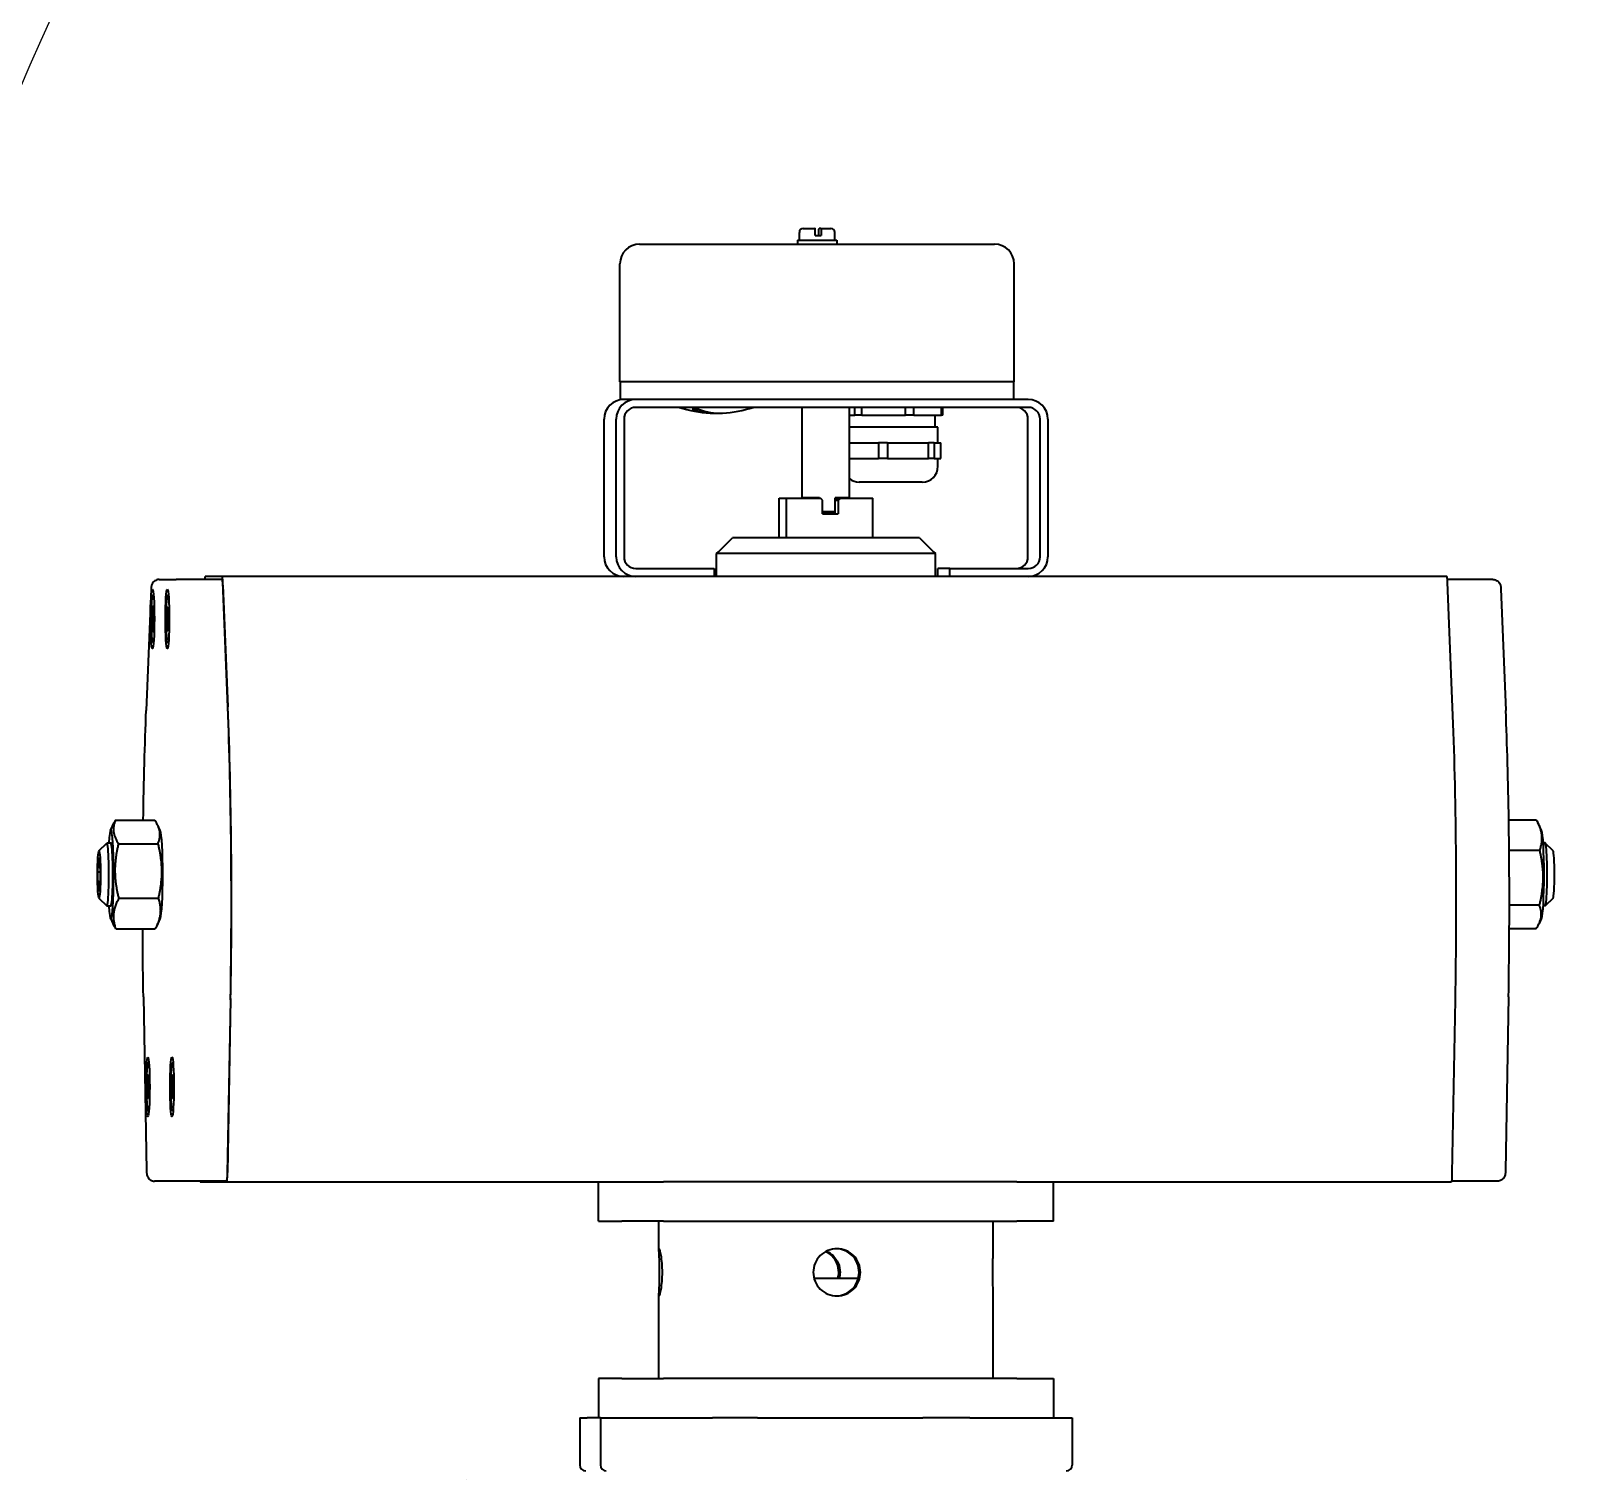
# Model space of a CAD drawing. Header units: millimetres. Extents: x 0 to 14850, y -38768 to 10500.
# Drawn here: x 1994.9 to 2390.4, y 8656.9 to 9023.1 of the extents above; entities that cross this region are included whole.
import ezdxf

# ---------------------------------------------------------------- set-up
doc = ezdxf.new("R2010")
doc.units = ezdxf.units.MM
doc.header["$LTSCALE"] = 25
doc.layers.add('Dimension', color=7, linetype='Continuous', lineweight=18)
doc.layers.add('Visible', color=7, linetype='Continuous', lineweight=25)
doc.styles.add('Title', font='arial.ttf')
doc.dimstyles.new('Default - Method 2b', dxfattribs={"dimscale": 25, "dimtxt": 3, "dimasz": 2.5, "dimexe": 3, "dimexo": 0.5, "dimgap": 0.7, "dimtad": 0, "dimtoh": 1, "dimdec": 1, "dimrnd": 1e-08, "dimtxsty": 'Title', "dimcen": 0.09, "dimdle": 10, "dimclrd": 256, "dimclre": 256, "dimclrt": 7, "dimadec": 0, "dimazin": 2, "dimtfac": 0.833333, "dimtdec": 1, "dimtmove": 0, "dimatfit": 3, "dimfxl": 1, "dimtolj": 1, "dimlwd": -1, "dimlwe": -1, "dimarcsym": 0})

# ---------------------------------------------------------------- blocks, each defined once
blk = doc.blocks.new('*D69')
at = {"layer": 'Defpoints', "color": 0, "transparency": 16777216}
for p in [(2752.51, 8919.6), (1929.38, 8828.92), (1254.28, 8494.43), (3177.67, 8494.43)]:
    blk.add_point(p, dxfattribs=at)
at = {"layer": 'Dimension', "transparency": 16777216}
blk.add_arc((3177.67, 8494.43), 1292.33, 137.77074, 177.22878, dxfattribs=at)
for points in [[(2213.21, 9370.19), (2228.29, 9355.82), (2263.86, 9408.26)], [(1897.26, 8556.66), (1876.44, 8557.17), (1885.34, 8494.43)]]:
    blk.add_solid(points, dxfattribs=at)
at = {"layer": 'Dimension', "color": 7, "transparency": 16777216, "insert": (1878.85, 9136.91), "char_height": 75, "attachment_point": 7, "style": 'Title'}
blk.add_mtext('\\A1;45°', dxfattribs=at)
blk = doc.blocks.new('*D72')
at = {"layer": 'Defpoints', "color": 0, "transparency": 16777216}
for p in [(707.69, 9964.43), (1707.69, 9964.43), (2856.23, 8494.43)]:
    blk.add_point(p, dxfattribs=at)
at = {"layer": 'Dimension', "transparency": 16777216}
for p, q in [((1695.19, 9964.43), (632.69, 9964.43)), ((707.69, 9901.93), (707.69, 9355.26)), ((707.69, 8556.93), (707.69, 9103.6)), ((2843.73, 8494.43), (632.69, 8494.43))]:
    blk.add_line(p, q, dxfattribs=at)
for points in [[(697.28, 9901.93), (718.11, 9901.93), (707.69, 9964.43)], [(697.28, 8556.93), (718.11, 8556.93), (707.69, 8494.43)]]:
    blk.add_solid(points, dxfattribs=at)
at = {"layer": 'Dimension', "color": 7, "transparency": 16777216, "insert": (745.99, 9121.1), "char_height": 75, "attachment_point": 7, "rotation": 90, "style": 'Title'}
blk.add_mtext('\\A1;1470', dxfattribs=at)

msp = doc.modelspace()

# ---------------------------------------------------------------- linework, layer by layer
at = {"layer": 'Visible'}
for p, q in [((2189.67, 8969.93), (2199.67, 8969.93)), ((2189.67, 8969.93), (2189.67, 8968.93)), ((2190.17, 8969.93), (2190.17, 8971.93)), ((2191.17, 8972.93), (2194.14, 8972.93)), ((2194.21, 8971.13), (2194.21, 8971.93)), ((2194.21, 8971.13), (2195.71, 8971.13)), ((2195.13, 8971.13), (2195.13, 8971.93)), ((2195.64, 8972.93), (2195.19, 8972.93)), ((2195.64, 8972.93), (2198.17, 8972.93)), ((2195.71, 8971.93), (2195.71, 8971.13)), ((2199.17, 8969.93), (2199.17, 8971.93)), ((2199.67, 8969.93), (2199.67, 8968.93)), ((2149.57, 8968.93), (2239.77, 8968.93)), ((2144.57, 8933.93), (2144.57, 8963.93)), ((2244.77, 8933.93), (2244.77, 8963.93)), ((2244.77, 8933.93), (2144.57, 8933.93)), ((2144.67, 8929.43), (2144.67, 8933.93)), ((2244.67, 8929.43), (2244.67, 8933.93)), ((2145.51, 8929.43), (2144.67, 8929.43)), ((2148.59, 8929.43), (2145.51, 8929.43)), ((2248.37, 8929.43), (2148.59, 8929.43)), ((2248.37, 8927.43), (2148.59, 8927.43)), ((2190.89, 8904.43), (2190.89, 8927.43)), ((2202.89, 8904.43), (2202.89, 8927.43)), ((2204.28, 8925.43), (2204.28, 8927.43)), ((2206.05, 8925.43), (2206.05, 8927.43)), ((2217.16, 8925.43), (2217.16, 8927.43)), ((2219.27, 8925.43), (2219.27, 8927.43)), ((2226.29, 8925.43), (2226.29, 8927.43)), ((2226.63, 8925.43), (2226.63, 8927.43)), ((2140.53, 8889.43), (2140.53, 8924.43)), ((2143.6, 8889.43), (2143.6, 8924.43)), ((2145.6, 8924.43), (2145.6, 8889.43)), ((2202.89, 8925.43), (2204.28, 8925.43)), ((2225.41, 8922.43), (2202.89, 8922.43)), ((2206.05, 8925.43), (2204.28, 8925.43)), ((2206.05, 8925.43), (2217.16, 8925.43)), ((2219.27, 8925.43), (2217.16, 8925.43)), ((2219.27, 8925.43), (2226.29, 8925.43)), ((2224.66, 8922.43), (2224.66, 8925.43)), ((2225.41, 8918.43), (2225.41, 8922.43)), ((2226.63, 8925.43), (2226.29, 8925.43)), ((2248.29, 8889.43), (2248.29, 8924.43)), ((2251.37, 8889.43), (2251.37, 8924.43)), ((2253.36, 8924.43), (2253.36, 8889.43)), ((2202.89, 8918.43), (2205.91, 8918.43)), ((2205.91, 8918.43), (2210.3, 8918.43)), ((2212.55, 8918.43), (2210.3, 8918.43)), ((2210.3, 8918.43), (2210.3, 8914.43)), ((2212.55, 8918.43), (2217.78, 8918.43)), ((2212.55, 8918.43), (2212.55, 8914.43)), ((2217.78, 8918.43), (2223.01, 8918.43)), ((2224.43, 8918.43), (2223.01, 8918.43)), ((2223.01, 8914.43), (2223.01, 8918.43)), ((2224.43, 8918.43), (2225.27, 8918.43)), ((2224.43, 8918.43), (2224.43, 8914.43)), ((2225.27, 8918.43), (2226.12, 8918.43)), ((2226.12, 8914.43), (2226.12, 8918.43)), ((2202.89, 8914.43), (2205.91, 8914.43)), ((2205.91, 8914.43), (2210.3, 8914.43)), ((2212.55, 8914.43), (2210.3, 8914.43)), ((2212.55, 8914.43), (2217.78, 8914.43)), ((2217.78, 8914.43), (2223.01, 8914.43)), ((2224.43, 8914.43), (2223.01, 8914.43)), ((2224.43, 8914.43), (2225.27, 8914.43)), ((2225.27, 8914.43), (2226.12, 8914.43)), ((2225.41, 8912.43), (2225.41, 8914.43)), ((2221.41, 8908.43), (2205.41, 8908.43)), ((2185.08, 8894.22), (2185.08, 8904.32)), ((2185.08, 8904.32), (2186.85, 8904.32)), ((2186.85, 8904.32), (2186.85, 8894.22)), ((2186.85, 8904.32), (2195.58, 8904.32)), ((2195.27, 8904.43), (2190.89, 8904.43)), ((2194.53, 8904.32), (2194.53, 8904.43)), ((2195.27, 8904.43), (2195.27, 8904.32)), ((2196.08, 8900.32), (2196.08, 8903.82)), ((2199.26, 8900.93), (2199.26, 8904.43)), ((2202.89, 8904.43), (2199.26, 8904.43)), ((2199.26, 8904.32), (2199.44, 8904.32)), ((2199.26, 8903.82), (2200.07, 8903.82)), ((2199.44, 8904.32), (2200.57, 8904.32)), ((2200.07, 8903.82), (2200.07, 8900.32)), ((2200.57, 8904.32), (2208.81, 8904.32)), ((2208.81, 8894.22), (2208.81, 8904.32)), ((2196.08, 8900.93), (2199.26, 8900.93)), ((2199.22, 8900.43), (2196.08, 8900.43)), ((2196.08, 8900.32), (2200.07, 8900.32)), ((2198.99, 8900.32), (2198.99, 8900.43)), ((2199.04, 8900.32), (2199.04, 8900.43)), ((2220.69, 8894.22), (2173.19, 8894.22)), ((2224.79, 8890.22), (2169.09, 8890.22)), ((2169.09, 8884.43), (2169.09, 8890.22)), ((2224.79, 8884.43), (2224.79, 8890.22)), ((2027.44, 8883.63), (2031.76, 8883.63)), ((2043.44, 8883.63), (2031.76, 8883.63)), ((2043.46, 8884.43), (2039.1, 8884.43)), ((2354.79, 8884.43), (2043.46, 8884.43)), ((2044.91, 8851.17), (2043.63, 8883)), ((2148.59, 8886.43), (2168.55, 8886.43)), ((2168.55, 8886.43), (2168.55, 8884.43)), ((2225.34, 8884.43), (2225.34, 8886.43)), ((2228.42, 8886.43), (2225.34, 8886.43)), ((2228.42, 8886.43), (2248.37, 8886.43)), ((2228.42, 8884.43), (2228.42, 8886.43)), ((2366.45, 8883.63), (2354.92, 8883.63)), ((2356.24, 8851.17), (2354.96, 8883)), ((2025.39, 8881.24), (2024.13, 8850.3)), ((2043.61, 8882.22), (2044.86, 8851.27)), ((2368.5, 8881.24), (2369.76, 8850.3)), ((2025.5, 8872.31), (2025.53, 8875.74)), ((2025.53, 8875.74), (2025.74, 8877.07)), ((2025.85, 8875.74), (2025.53, 8875.74)), ((2025.74, 8877.07), (2025.92, 8874.96)), ((2025.92, 8874.96), (2025.89, 8871.52)), ((2029.28, 8873.63), (2029.39, 8876.63)), ((2029.39, 8876.63), (2029.62, 8876.63)), ((2029.62, 8876.63), (2029.73, 8873.63)), ((2025.68, 8870.2), (2025.5, 8872.31)), ((2025.5, 8872.31), (2025.9, 8872.31)), ((2025.89, 8871.52), (2025.68, 8870.2)), ((2029.39, 8870.63), (2029.28, 8873.63)), ((2029.73, 8873.63), (2029.28, 8873.63)), ((2029.73, 8873.63), (2029.62, 8870.63)), ((2029.62, 8870.63), (2029.39, 8870.63)), ((2015.03, 8819.78), (2016.03, 8821.88)), ((2016.32, 8822.45), (2026.3, 8822.45)), ((2027.71, 8819.78), (2027.06, 8821.14)), ((2377.57, 8822.45), (2370.51, 8822.45)), ((2378.85, 8819.78), (2377.86, 8821.88)), ((2012.12, 8814.62), (2014.1, 8816.61)), ((2014.14, 8816.63), (2015.13, 8816.63)), ((2017.13, 8816.4), (2027.11, 8816.4)), ((2379.75, 8816.63), (2379.27, 8816.63)), ((2381.77, 8814.62), (2379.79, 8816.61)), ((2011.84, 8809.32), (2012.03, 8812.93)), ((2012.03, 8812.93), (2012.33, 8812.24)), ((2012.33, 8812.24), (2012.44, 8807.94)), ((2378.32, 8814.69), (2370.61, 8814.69)), ((2011.95, 8805.02), (2011.84, 8809.32)), ((2011.84, 8809.32), (2012.4, 8809.32)), ((2012.44, 8807.94), (2012.25, 8804.33)), ((2012.25, 8804.33), (2011.95, 8805.02)), ((2012.29, 8805.02), (2011.95, 8805.02)), ((2012.12, 8802.64), (2014.1, 8800.65)), ((2014.14, 8800.63), (2015.13, 8800.63)), ((2017.2, 8802.58), (2027.18, 8802.58)), ((2370.67, 8800.87), (2378.26, 8800.87)), ((2379.75, 8800.63), (2379.27, 8800.63)), ((2381.77, 8802.64), (2379.79, 8800.65)), ((2015.03, 8797.49), (2015.68, 8796.13)), ((2027.71, 8797.49), (2026.71, 8795.38)), ((2378.85, 8797.49), (2378.21, 8796.13)), ((2016.45, 8794.81), (2026.43, 8794.81)), ((2377.44, 8794.81), (2370.65, 8794.81)), ((2023.43, 8777.53), (2024.21, 8733.33)), ((2045.58, 8777.05), (2044.79, 8732.85)), ((2044.82, 8732.64), (2045.61, 8776.71)), ((2356.15, 8732.64), (2356.94, 8776.71)), ((2370.46, 8777.53), (2369.67, 8733.33)), ((2024.31, 8754.63), (2024.42, 8757.63)), ((2024.42, 8757.63), (2024.65, 8757.63)), ((2024.65, 8757.63), (2024.76, 8754.63)), ((2030.46, 8754.63), (2030.57, 8757.63)), ((2030.57, 8757.63), (2030.8, 8757.63)), ((2030.8, 8757.63), (2030.91, 8754.63)), ((2024.42, 8751.63), (2024.31, 8754.63)), ((2024.76, 8754.63), (2024.31, 8754.63)), ((2024.76, 8754.63), (2024.65, 8751.63)), ((2030.57, 8751.63), (2030.46, 8754.63)), ((2030.91, 8754.63), (2030.46, 8754.63)), ((2030.91, 8754.63), (2030.8, 8751.63)), ((2024.65, 8751.63), (2024.42, 8751.63)), ((2030.8, 8751.63), (2030.57, 8751.63)), ((2032.93, 8730.63), (2026.28, 8730.63)), ((2044.61, 8730.63), (2032.93, 8730.63)), ((2037.93, 8730.43), (2044.63, 8730.43)), ((2044.63, 8730.43), (2147.57, 8730.43)), ((2139.1, 8720.43), (2139.1, 8730.43)), ((2147.57, 8730.43), (2155.64, 8730.43)), ((2245.45, 8730.43), (2155.64, 8730.43)), ((2245.45, 8730.43), (2253.02, 8730.43)), ((2253.02, 8730.43), (2355.96, 8730.43)), ((2254.79, 8720.43), (2254.79, 8730.43)), ((2367.61, 8730.63), (2356.03, 8730.63)), ((2139.12, 8720.43), (2139.1, 8720.43)), ((2139.12, 8720.43), (2145.01, 8720.43)), ((2155.64, 8720.43), (2145.01, 8720.43)), ((2154.44, 8712.75), (2154.44, 8720.43)), ((2155.64, 8720.43), (2245.45, 8720.43)), ((2239.44, 8712.75), (2239.44, 8720.43)), ((2254.79, 8720.43), (2245.45, 8720.43)), ((2193.9, 8705.93), (2205.17, 8705.93)), ((2154.44, 8680.43), (2154.44, 8702.11)), ((2239.44, 8680.43), (2239.44, 8702.11)), ((2139.1, 8680.43), (2139.12, 8680.43)), ((2139.1, 8680.43), (2139.1, 8670.43)), ((2145.01, 8680.43), (2139.12, 8680.43)), ((2145.01, 8680.43), (2155.64, 8680.43)), ((2245.45, 8680.43), (2155.64, 8680.43)), ((2245.45, 8680.43), (2254.79, 8680.43)), ((2254.79, 8680.43), (2254.79, 8670.43)), ((2134.36, 8670.43), (2136.25, 8670.43)), ((2134.36, 8670.43), (2134.36, 8658.43)), ((2139.6, 8670.43), (2136.25, 8670.43)), ((2139.6, 8670.43), (2168.08, 8670.43)), ((2139.6, 8670.43), (2139.6, 8658.43)), ((2179.52, 8670.43), (2168.08, 8670.43)), ((2179.52, 8670.43), (2221.56, 8670.43)), ((2233.48, 8670.43), (2221.56, 8670.43)), ((2233.48, 8670.43), (2259.53, 8670.43)), ((2259.53, 8670.43), (2259.53, 8658.43))]:
    msp.add_line(p, q, dxfattribs=at)
for centre, radius, start, end in [((2191.17, 8971.93), 1, 90, 180), ((2198.17, 8971.93), 1, 0, 90), ((2149.57, 8963.93), 5, 90, 180), ((2239.77, 8963.93), 5, 0, 90), ((2169.05, 8955.93), 30, 251.8051, 266.9666), ((2169.05, 8955.93), 30, 273.0334, 288.1949), ((2221.41, 8912.43), 4, 270, 0), ((2205.41, 8912.43), 4, 230.9838, 270), ((2135.86, 8658.43), 1.5, 180, 270), ((2141.1, 8658.43), 1.5, 180, 270), ((2258.03, 8658.43), 1.5, 270, 0)]:
    msp.add_arc(centre, radius, start, end, dxfattribs=at)
for centre, major_axis, ratio, start_param, end_param in [((2145.51, 8924.43), (0, 5), 0.997858, 0, 1.570796), ((2148.59, 8924.43), (0, 5), 0.997858, 0, 1.570796), ((2148.59, 8924.43), (0, 3), 0.997858, 0, 1.570796), ((2168.22, 8955.93), (0, -29.98), 0.689389, 6.023523, 6.323505), ((2169.88, 8955.93), (0, -29.98), 0.689389, 6.023523, 6.319701), ((2245.3, 8924.43), (0, 3), 0.997858, 4.712389, 6.283185), ((2248.37, 8924.43), (0, 5), 0.997858, 4.712389, 6.283185), ((2248.37, 8924.43), (0, 3), 0.997858, 4.712389, 6.283185), ((2195.81, 8901.84), (-24.36, 24.31), 0.046255, 4.747578, 4.768212), ((2196.94, 8901.82), (2.5, 2.5), 0.032742, 0.03273, 0.356934), ((2196.94, 8901.82), (2.5, 2.5), 0.032742, 5.86079, 6.315916), ((2195.85, 8901.84), (24.36, 24.31), 0.046255, 4.840219, 4.860854), ((2145.51, 8889.43), (0, -5), 0.997858, 4.712389, 6.283185), ((2148.59, 8889.43), (0, -5), 0.997858, 4.712389, 6.283185), ((2148.59, 8889.43), (0, -3), 0.997858, 4.712389, 6.283185), ((2245.3, 8889.43), (0, -3), 0.997858, 0, 1.570796), ((2248.37, 8889.43), (0, -5), 0.997858, 0, 1.570796), ((2248.37, 8889.43), (0, -3), 0.997858, 0, 1.570796), ((2039.1, 8881.43), (0, 3), 0.065414, 0, 0.747584), ((2043.44, 8880.63), (0, 3), 0.065414, 5.268741, 6.283185), ((2043.46, 8881.43), (0, 3), 0.065414, 5.264178, 6.283185), ((2354.79, 8881.43), (0, 3), 0.065414, 5.264178, 6.283185), ((2039.64, 8801.63), (0, -94), 0.065414, 1.306161, 2.127148), ((2039.64, 8801.63), (0, 94.5), 0.065414, 4.445469, 5.264178), ((2350.98, 8801.63), (0, 94.5), 0.065414, 4.445469, 5.264178), ((2015.13, 8808.63), (0, 11.25), 0.065414, 2.361874, 7.062904), ((2027.61, 8808.63), (0, -11.25), 0.065414, 0.137119, 3.004474), ((2378.75, 8808.63), (0, -11.25), 0.065414, 0.137119, 3.004474), ((2014.14, 8808.63), (0, 8), 0.065414, 3.075991, 6.348787), ((2015.13, 8808.63), (0, -8), 0.065414, 0, 3.141593), ((2379.75, 8808.63), (0, -8), 0.065414, 0, 3.141593), ((2381.75, 8808.63), (0, -6), 0.065414, 0.065602, 3.075991), ((2044.61, 8733.63), (0, -3), 0.065414, 0, 1.306161), ((2044.63, 8733.43), (0, -3), 0.065414, 0, 1.303876), ((2355.96, 8733.43), (0, -3), 0.065414, 0, 1.303876), ((2037.93, 8733.43), (0, -3), 0.065414, 5.915977, 6.283185), ((2105.64, 8494.43), (0, -160), 0.065414, 5.980584, 9.701439)]:
    msp.add_ellipse(centre, major_axis=major_axis, ratio=ratio, start_param=start_param, end_param=end_param, dxfattribs=at)
for centre, major_axis in [((2025.71, 8873.63), (0, 7.56)), ((2029.51, 8873.63), (0, 7.56)), ((2012.14, 8808.63), (0, -6)), ((2024.53, 8754.63), (0, 7.56)), ((2030.68, 8754.63), (0, 7.56))]:
    msp.add_ellipse(centre, major_axis=major_axis, ratio=0.065414, dxfattribs=at)
for points, knots in [([(2194.21, 8971.93), (2194.21, 8972.05), (2194.21, 8972.2), (2194.2, 8972.43), (2194.2, 8972.55), (2194.18, 8972.72), (2194.18, 8972.81), (2194.16, 8972.9), (2194.15, 8972.93), (2194.14, 8972.93)], [0, 0, 0, 0, 0.0368272, 0.0368272, 0.0739214, 0.0739214, 0.1114349, 0.1114349, 0.1495092, 0.1495092, 0.1495092, 0.1495092]), ([(2195.13, 8971.93), (2195.13, 8972.05), (2195.13, 8972.2), (2195.13, 8972.43), (2195.14, 8972.55), (2195.15, 8972.72), (2195.16, 8972.81), (2195.17, 8972.9), (2195.18, 8972.93), (2195.19, 8972.93)], [0, 0, 0, 0, 0.0368272, 0.0368272, 0.0739214, 0.0739214, 0.1114349, 0.1114349, 0.1495092, 0.1495092, 0.1495092, 0.1495092]), ([(2195.64, 8972.93), (2195.65, 8972.93), (2195.66, 8972.9), (2195.67, 8972.81), (2195.68, 8972.72), (2195.69, 8972.55), (2195.7, 8972.43), (2195.7, 8972.2), (2195.71, 8972.05), (2195.71, 8971.93)], [0.4504591, 0.4504591, 0.4504591, 0.4504591, 0.4885333, 0.4885333, 0.5260468, 0.5260468, 0.563141, 0.563141, 0.5999682, 0.5999682, 0.5999682, 0.5999682]), ([(2162.91, 8926.96), (2163.18, 8926.95), (2163.45, 8926.94), (2163.73, 8926.94), (2164, 8926.94), (2164.28, 8926.95), (2164.58, 8926.96)], [-0.1136379, -0.1136379, -0.1136379, -0.1136379, 0, 0, 0, 0.1136379, 0.1136379, 0.1136379, 0.1136379]), ([(2027.44, 8883.63), (2027.23, 8883.63), (2027.02, 8883.6), (2026.63, 8883.47), (2026.46, 8883.38), (2026.15, 8883.17), (2026.03, 8883.05), (2025.79, 8882.79), (2025.72, 8882.67), (2025.58, 8882.39), (2025.55, 8882.29), (2025.48, 8882.09), (2025.47, 8882.02), (2025.44, 8881.85), (2025.43, 8881.79), (2025.41, 8881.65), (2025.41, 8881.59), (2025.4, 8881.46), (2025.4, 8881.39), (2025.39, 8881.3), (2025.39, 8881.27), (2025.39, 8881.24)], [4.712389, 4.712389, 4.712389, 4.712389, 4.733333, 4.733333, 4.75641, 4.75641, 4.786751, 4.786751, 4.834071, 4.834071, 4.918101, 4.918101, 5.042294, 5.042294, 5.239027, 5.239027, 5.441916, 5.441916, 5.644805, 5.644805, 5.726834, 5.726834, 5.726834, 5.726834]), ([(2366.45, 8883.63), (2366.66, 8883.63), (2366.87, 8883.6), (2367.26, 8883.47), (2367.43, 8883.38), (2367.74, 8883.17), (2367.86, 8883.05), (2368.09, 8882.79), (2368.17, 8882.67), (2368.31, 8882.39), (2368.34, 8882.29), (2368.41, 8882.09), (2368.42, 8882.02), (2368.45, 8881.85), (2368.46, 8881.79), (2368.47, 8881.65), (2368.48, 8881.59), (2368.49, 8881.46), (2368.49, 8881.39), (2368.5, 8881.3), (2368.5, 8881.27), (2368.5, 8881.24)], [1.570796, 1.570796, 1.570796, 1.570796, 1.59174, 1.59174, 1.614818, 1.614818, 1.645158, 1.645158, 1.692479, 1.692479, 1.776508, 1.776508, 1.900701, 1.900701, 2.097434, 2.097434, 2.300323, 2.300323, 2.503212, 2.503212, 2.585241, 2.585241, 2.585241, 2.585241]), ([(2025.99, 8879.84), (2025.96, 8879.81), (2025.94, 8879.79), (2025.86, 8879.69), (2025.82, 8879.63), (2025.75, 8879.51), (2025.73, 8879.45), (2025.65, 8879.25), (2025.63, 8879.14), (2025.56, 8878.77), (2025.53, 8878.47), (2025.46, 8877.7), (2025.43, 8877.21), (2025.39, 8876.14), (2025.37, 8875.58), (2025.35, 8874.4), (2025.35, 8873.79), (2025.35, 8872.59), (2025.36, 8872), (2025.39, 8870.89), (2025.42, 8870.37), (2025.47, 8869.44), (2025.5, 8869.04), (2025.58, 8868.34), (2025.54, 8868.18), (2025.8, 8867.67), (2025.82, 8867.63), (2025.9, 8867.53), (2025.94, 8867.48), (2025.99, 8867.42)], [4.775223, 4.775223, 4.775223, 4.775223, 4.789238, 4.789238, 4.828457, 4.828457, 4.889035, 4.889035, 5.045951, 5.045951, 5.36011, 5.36011, 5.709304, 5.709304, 6.0376, 6.0376, 6.361996, 6.361996, 6.685844, 6.685844, 7.011455, 7.011455, 7.344707, 7.344707, 7.728247, 7.728247, 7.762874, 7.762874, 7.791147, 7.791147, 7.791147, 7.791147]), ([(2029.79, 8879.84), (2029.76, 8879.81), (2029.73, 8879.79), (2029.65, 8879.69), (2029.62, 8879.63), (2029.55, 8879.51), (2029.52, 8879.45), (2029.45, 8879.25), (2029.43, 8879.14), (2029.36, 8878.77), (2029.32, 8878.47), (2029.25, 8877.7), (2029.22, 8877.21), (2029.18, 8876.14), (2029.16, 8875.58), (2029.14, 8874.4), (2029.14, 8873.79), (2029.15, 8872.59), (2029.16, 8872), (2029.19, 8870.89), (2029.21, 8870.37), (2029.26, 8869.44), (2029.3, 8869.04), (2029.38, 8868.34), (2029.33, 8868.18), (2029.59, 8867.67), (2029.62, 8867.63), (2029.69, 8867.53), (2029.73, 8867.48), (2029.79, 8867.42)], [4.775223, 4.775223, 4.775223, 4.775223, 4.789238, 4.789238, 4.828457, 4.828457, 4.889035, 4.889035, 5.045951, 5.045951, 5.36011, 5.36011, 5.709304, 5.709304, 6.0376, 6.0376, 6.361996, 6.361996, 6.685844, 6.685844, 7.011455, 7.011455, 7.344707, 7.344707, 7.728247, 7.728247, 7.762874, 7.762874, 7.791147, 7.791147, 7.791147, 7.791147]), ([(2023.38, 8822.45), (2023.38, 8822.45), (2023.38, 8822.45), (2023.45, 8827.37), (2023.55, 8832.19), (2023.8, 8841.51), (2023.96, 8846.01), (2024.13, 8850.3)], [6.5111421, 6.5111421, 6.5111421, 6.5111421, 6.5111422, 6.5111422, 6.6753396, 6.6753396, 6.839537, 6.839537, 6.839537, 6.839537]), ([(2370.46, 8777.53), (2370.54, 8782.4), (2370.6, 8787.38), (2370.67, 8797.41), (2370.68, 8802.47), (2370.63, 8812.53), (2370.59, 8817.54), (2370.44, 8827.37), (2370.34, 8832.19), (2370.08, 8841.51), (2369.93, 8846.01), (2369.76, 8850.3)], [2.8769575, 2.8769575, 2.8769575, 2.8769575, 3.0411548, 3.0411548, 3.2053522, 3.2053522, 3.3695496, 3.3695496, 3.533747, 3.533747, 3.6979443, 3.6979443, 3.6979443, 3.6979443]), ([(2023.43, 8777.53), (2023.34, 8782.4), (2023.28, 8787.38), (2023.25, 8793.2), (2023.24, 8794), (2023.24, 8794.81)], [6.0185501, 6.0185501, 6.0185501, 6.0185501, 6.1827475, 6.1827475, 6.2090795, 6.2090795, 6.2090795, 6.2090795]), ([(2024.82, 8760.84), (2024.79, 8760.81), (2024.76, 8760.79), (2024.68, 8760.69), (2024.65, 8760.63), (2024.57, 8760.51), (2024.55, 8760.45), (2024.48, 8760.25), (2024.45, 8760.14), (2024.38, 8759.77), (2024.35, 8759.47), (2024.28, 8758.7), (2024.25, 8758.21), (2024.21, 8757.14), (2024.19, 8756.58), (2024.17, 8755.4), (2024.17, 8754.79), (2024.18, 8753.59), (2024.19, 8753), (2024.22, 8751.89), (2024.24, 8751.37), (2024.29, 8750.44), (2024.32, 8750.04), (2024.41, 8749.34), (2024.36, 8749.18), (2024.62, 8748.67), (2024.65, 8748.63), (2024.72, 8748.53), (2024.76, 8748.48), (2024.82, 8748.42)], [4.775223, 4.775223, 4.775223, 4.775223, 4.789238, 4.789238, 4.828457, 4.828457, 4.889035, 4.889035, 5.045951, 5.045951, 5.36011, 5.36011, 5.709304, 5.709304, 6.0376, 6.0376, 6.361996, 6.361996, 6.685844, 6.685844, 7.011455, 7.011455, 7.344707, 7.344707, 7.728247, 7.728247, 7.762874, 7.762874, 7.791147, 7.791147, 7.791147, 7.791147]), ([(2030.96, 8760.84), (2030.94, 8760.81), (2030.91, 8760.79), (2030.83, 8760.69), (2030.79, 8760.63), (2030.72, 8760.51), (2030.7, 8760.45), (2030.63, 8760.25), (2030.6, 8760.14), (2030.53, 8759.77), (2030.5, 8759.47), (2030.43, 8758.7), (2030.4, 8758.21), (2030.36, 8757.14), (2030.34, 8756.58), (2030.32, 8755.4), (2030.32, 8754.79), (2030.32, 8753.59), (2030.33, 8753), (2030.37, 8751.89), (2030.39, 8751.37), (2030.44, 8750.44), (2030.47, 8750.04), (2030.56, 8749.34), (2030.51, 8749.18), (2030.77, 8748.67), (2030.8, 8748.63), (2030.87, 8748.53), (2030.91, 8748.48), (2030.96, 8748.42)], [4.775223, 4.775223, 4.775223, 4.775223, 4.789238, 4.789238, 4.828457, 4.828457, 4.889035, 4.889035, 5.045951, 5.045951, 5.36011, 5.36011, 5.709304, 5.709304, 6.0376, 6.0376, 6.361996, 6.361996, 6.685844, 6.685844, 7.011455, 7.011455, 7.344707, 7.344707, 7.728247, 7.728247, 7.762874, 7.762874, 7.791147, 7.791147, 7.791147, 7.791147]), ([(2024.21, 8733.33), (2024.22, 8733.24), (2024.22, 8733.14), (2024.23, 8732.96), (2024.23, 8732.88), (2024.24, 8732.71), (2024.25, 8732.63), (2024.27, 8732.45), (2024.27, 8732.37), (2024.34, 8732.09), (2024.35, 8731.98), (2024.57, 8731.58), (2024.64, 8731.47), (2024.82, 8731.26), (2024.9, 8731.17), (2025.19, 8730.94), (2025.43, 8730.79), (2025.91, 8730.66), (2026.09, 8730.63), (2026.28, 8730.63)], [0.264635, 0.264635, 0.264635, 0.264635, 0.525867, 0.525867, 0.7871, 0.7871, 1.048332, 1.048332, 1.309564, 1.309564, 1.453909, 1.453909, 1.494055, 1.494055, 1.518539, 1.518539, 1.552691, 1.552691, 1.570796, 1.570796, 1.570796, 1.570796]), ([(2369.67, 8733.33), (2369.67, 8733.24), (2369.67, 8733.14), (2369.66, 8732.96), (2369.66, 8732.88), (2369.65, 8732.71), (2369.64, 8732.63), (2369.62, 8732.45), (2369.62, 8732.37), (2369.55, 8732.09), (2369.54, 8731.98), (2369.32, 8731.58), (2369.25, 8731.47), (2369.07, 8731.26), (2368.98, 8731.17), (2368.7, 8730.94), (2368.46, 8730.79), (2367.98, 8730.66), (2367.8, 8730.63), (2367.61, 8730.63)], [3.406228, 3.406228, 3.406228, 3.406228, 3.66746, 3.66746, 3.928692, 3.928692, 4.189925, 4.189925, 4.451157, 4.451157, 4.595502, 4.595502, 4.635648, 4.635648, 4.660132, 4.660132, 4.694284, 4.694284, 4.712389, 4.712389, 4.712389, 4.712389]), ([(2155.35, 8707.43), (2155.35, 8706.68), (2155.32, 8705.87), (2155.2, 8704.4), (2155.11, 8703.72), (2154.94, 8702.66), (2154.84, 8702.2), (2154.66, 8701.58), (2154.58, 8701.43), (2154.49, 8701.43), (2154.46, 8701.58), (2154.44, 8702.2), (2154.45, 8702.66), (2154.49, 8703.72), (2154.52, 8704.4), (2154.56, 8705.87), (2154.57, 8706.68), (2154.57, 8708.19), (2154.56, 8708.99), (2154.52, 8710.47), (2154.49, 8711.14), (2154.45, 8712.21), (2154.44, 8712.67), (2154.46, 8713.28), (2154.49, 8713.43), (2154.58, 8713.43), (2154.66, 8713.28), (2154.84, 8712.67), (2154.94, 8712.21), (2155.11, 8711.14), (2155.2, 8710.47), (2155.32, 8708.99), (2155.35, 8708.19), (2155.35, 8707.43)], [0, 0, 0, 0, 0.226339, 0.226339, 0.452677, 0.452677, 0.679013, 0.679013, 0.905348, 0.905348, 1.131684, 1.131684, 1.358019, 1.358019, 1.584358, 1.584358, 1.810696, 1.810696, 2.037035, 2.037035, 2.263373, 2.263373, 2.489709, 2.489709, 2.716044, 2.716044, 2.94238, 2.94238, 3.168715, 3.168715, 3.395054, 3.395054, 3.621393, 3.621393, 3.621393, 3.621393]), ([(2205.68, 8707.43), (2205.68, 8706.68), (2205.53, 8705.87), (2204.93, 8704.4), (2204.47, 8703.72), (2203.42, 8702.66), (2202.75, 8702.2), (2201.28, 8701.58), (2200.48, 8701.43), (2198.97, 8701.43), (2198.17, 8701.58), (2196.69, 8702.2), (2196.01, 8702.66), (2194.94, 8703.72), (2194.48, 8704.4), (2193.86, 8705.87), (2193.71, 8706.68), (2193.71, 8708.19), (2193.86, 8708.99), (2194.48, 8710.47), (2194.94, 8711.14), (2196.01, 8712.21), (2196.69, 8712.67), (2198.17, 8713.28), (2198.97, 8713.43), (2200.48, 8713.43), (2201.28, 8713.28), (2202.75, 8712.67), (2203.42, 8712.21), (2204.47, 8711.14), (2204.93, 8710.47), (2205.53, 8708.99), (2205.68, 8708.19), (2205.68, 8707.43)], [0, 0, 0, 0, 0.226339, 0.226339, 0.452677, 0.452677, 0.679013, 0.679013, 0.905348, 0.905348, 1.131684, 1.131684, 1.358019, 1.358019, 1.584358, 1.584358, 1.810696, 1.810696, 2.037035, 2.037035, 2.263373, 2.263373, 2.489709, 2.489709, 2.716044, 2.716044, 2.94238, 2.94238, 3.168715, 3.168715, 3.395054, 3.395054, 3.621393, 3.621393, 3.621393, 3.621393]), ([(2200.18, 8707.43), (2200.18, 8708.19), (2200.03, 8708.99), (2199.41, 8710.47), (2198.95, 8711.14), (2198, 8712.09), (2197.49, 8712.46), (2196.94, 8712.75)], [0, 0, 0, 0, 0.2263386, 0.2263386, 0.4526772, 0.4526772, 0.6287097, 0.6287097, 0.6287097, 0.6287097]), ([(2197.11, 8712.83), (2197.72, 8712.53), (2198.28, 8712.13), (2199.28, 8711.14), (2199.74, 8710.47), (2200.36, 8708.99), (2200.51, 8708.19), (2200.51, 8707.43)], [-0.6463184, -0.6463184, -0.6463184, -0.6463184, -0.4528664, -0.4528664, -0.2264332, -0.2264332, 0, 0, 0, 0]), ([(2205.35, 8707.43), (2205.35, 8708.19), (2205.2, 8708.99), (2204.6, 8710.47), (2204.14, 8711.14), (2203.09, 8712.21), (2202.42, 8712.67), (2201, 8713.26), (2200.27, 8713.41), (2199.56, 8713.43)], [-3.6228904, -3.6228904, -3.6228904, -3.6228904, -3.3964572, -3.3964572, -3.170024, -3.170024, -2.9435959, -2.9435959, -2.7334836, -2.7334836, -2.7334836, -2.7334836]), ([(2239.32, 8707.43), (2239.32, 8708.19), (2239.33, 8708.99), (2239.37, 8710.47), (2239.4, 8711.14), (2239.43, 8712.09), (2239.44, 8712.46), (2239.44, 8712.75)], [0, 0, 0, 0, 0.2263386, 0.2263386, 0.4526772, 0.4526772, 0.6287097, 0.6287097, 0.6287097, 0.6287097]), ([(2199.56, 8701.43), (2200.27, 8701.45), (2201, 8701.61), (2202.42, 8702.2), (2203.09, 8702.66), (2204.14, 8703.72), (2204.6, 8704.4), (2205.2, 8705.87), (2205.35, 8706.68), (2205.35, 8707.43)], [-0.8894069, -0.8894069, -0.8894069, -0.8894069, -0.6792945, -0.6792945, -0.4528664, -0.4528664, -0.2264332, -0.2264332, 0, 0, 0, 0]), ([(2239.44, 8702.12), (2239.44, 8702.4), (2239.43, 8702.78), (2239.4, 8703.72), (2239.37, 8704.4), (2239.33, 8705.87), (2239.32, 8706.68), (2239.32, 8707.43)], [2.9926829, 2.9926829, 2.9926829, 2.9926829, 3.1687155, 3.1687155, 3.3950541, 3.3950541, 3.6213927, 3.6213927, 3.6213927, 3.6213927])]:
    msp.add_open_spline(points, degree=3, knots=knots, dxfattribs=at)
for points, weights in [([(2199.22, 8900.43), (2199.24, 8900.67), (2199.26, 8900.93)], [1.53333333332, 1.48624306182, 1.4375]), ([(2016.32, 8822.45), (2015.07, 8819.43), (2017.13, 8816.4)], [2.02104205812, 2.3336983526, 2.02104205812]), ([(2016.32, 8822.45), (2016.17, 8822.16), (2016.03, 8821.88)], [2.02104205811, 2.04145033542, 2.05919435943]), ([(2027.11, 8816.4), (2028.36, 8819.43), (2026.3, 8822.45)], [2.01276677078, 2.3241428738, 2.01276677064]), ([(2377.57, 8822.45), (2379.6, 8818.57), (2378.32, 8814.69)], [2.02104205811, 2.33369835258, 2.02104205811]), ([(2017.2, 8802.58), (2015.51, 8809.49), (2017.13, 8816.4)], [2.02104205811, 2.33369835258, 2.02104205811]), ([(2027.11, 8816.4), (2028.8, 8809.49), (2027.18, 8802.58)], [1.95892252726, 2.26196889698, 1.95892252748]), ([(2378.32, 8814.69), (2379.95, 8807.78), (2378.26, 8800.87)], [2.02104205811, 2.33369835258, 2.02104205811]), ([(2016.45, 8794.81), (2015.16, 8798.69), (2017.2, 8802.58)], [2.02104205811, 2.33369835258, 2.02104205811]), ([(2027.18, 8802.58), (2028.46, 8798.69), (2026.43, 8794.81)], [1.95892252726, 2.26196889675, 1.95892252795]), ([(2377.44, 8794.81), (2379.51, 8797.84), (2378.26, 8800.87)], [2.02104205812, 2.3336983526, 2.02104205812]), ([(2016.45, 8794.81), (2015.98, 8795.5), (2015.68, 8796.13)], [2.02104205812, 2.08465743511, 2.12238549583])]:
    msp.add_rational_spline(points, weights, degree=2, dxfattribs=at)
for points in [[(2169.09, 8890.22), (2170.48, 8891.54), (2171.85, 8892.87), (2173.19, 8894.22)], [(2220.69, 8894.22), (2222.04, 8892.87), (2223.41, 8891.54), (2224.79, 8890.22)], [(2199.99, 8705.93), (2200.12, 8706.43), (2200.18, 8706.94), (2200.18, 8707.43)], [(2200.51, 8707.43), (2200.51, 8706.94), (2200.45, 8706.43), (2200.32, 8705.93)]]:
    msp.add_open_spline(points, degree=3, dxfattribs=at)

# ---------------------------------------------------------------- dimensions: what is measured, and where the dimension line sits
at = {"layer": 'Dimension'}
dim = msp.add_linear_dim(base=(707.69, 9964.43), p1=(2856.23, 8494.43), p2=(1707.69, 9964.43), angle=270, dimstyle='Default - Method 2b', override={"dimgap": 0.7, "dimtoh": 0, "dimdec": 1, "dimtol": 0, "dimlim": 0, "dimtp": 0, "dimtm": 0, "dimtdec": 1, "dimtofl": 0, "dimatfit": 1}, dxfattribs=at)
dim.commit()
dim.dimension.update_dxf_attribs({"geometry": '*D72', "text_midpoint": (707.69, 9229.43), "dimtype": 160})
dim = msp.add_angular_dim_3p(base=(1929.38, 8828.92), center=(3177.67, 8494.43), p1=(2752.51, 8919.6), p2=(1254.28, 8494.43), dimstyle='Default - Method 2b', override={"dimgap": 0.7, "dimtad": 3, "dimtih": 1, "dimse1": 1, "dimse2": 1, "dimadec": 0, "dimtol": 0, "dimlim": 0, "dimtp": 0, "dimtm": 0, "dimtdec": 0}, dxfattribs=at)
dim.commit()
dim.dimension.update_dxf_attribs({"geometry": '*D69', "text_midpoint": (2048.27, 9122.58), "dimtype": 165})

doc.saveas('drawing.dxf')
